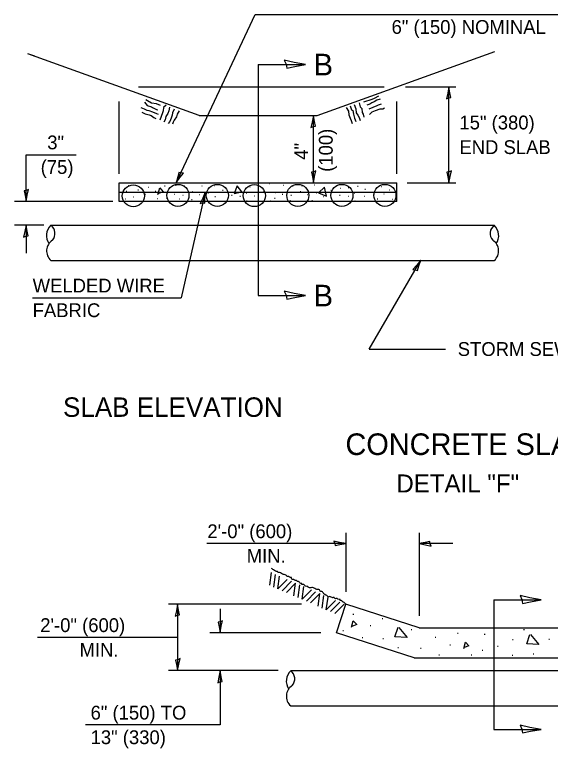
# Model space of a CAD drawing. Extents: x 100768 to 101448, y 100037 to 100477.
# Drawn here: x 101280 to 101364.8, y 100152 to 100268.1 of the extents above; entities that cross this region are included whole.
import ezdxf

# ---------------------------------------------------------------- set-up
doc = ezdxf.new("R2010")
doc.units = 0
for name, color, linetype in [('Design_PR_Roadway Dimensions', 7, 'Continuous'), ('Design_PR_Roadway Notes', 7, 'Continuous'), ('Drainage_PR', 7, 'Continuous'), ('Drainage_PR_Adjustment Items', 7, 'Continuous'), ('Landscaping_Elements', 7, 'Continuous'), ('Level 35', 7, 'Continuous'), ('Level 43', 7, 'Continuous'), ('Level 53', 7, 'Continuous'), ('Stage_Construction Traffic Control', 7, 'Continuous')]:
    doc.layers.add(name, color=color, linetype=linetype)

msp = doc.modelspace()

# ---------------------------------------------------------------- linework, layer by layer
at = {"layer": 'Design_PR_Roadway Notes'}
for p, q in [((101318.55, 100260.21), (101318.55, 100223.65)), ((101318.55, 100260.21), (101326.03, 100260.21)), ((101310.18, 100240.01), (101306.39, 100223.28)), ((101336.15, 100215.19), (101344.33, 100229.24)), ((101282.86, 100223.28), (101306.39, 100223.28)), ((101318.55, 100223.65), (101326.03, 100223.65)), ((101336.15, 100215.19), (101348.24, 100215.19)), ((101355.86, 100175.49), (101363.34, 100175.49)), ((101355.86, 100175.49), (101355.86, 100154.99)), ((101355.86, 100154.99), (101363.34, 100154.99))]:
    msp.add_line(p, q, dxfattribs=at)
for points in [[(101322.7, 100260.9), (101322.98, 100260.26), (101323.08, 100259.65), (101324.37, 100259.92), (101326.03, 100260.21), (101324.26, 100260.53)], [(101309.37, 100238.24), (101309.76, 100238.31), (101310.12, 100238.29), (101310.13, 100239.04), (101310.18, 100240.01), (101309.78, 100239.06)], [(101343.03, 100227.8), (101343.43, 100227.75), (101343.76, 100227.63), (101344, 100228.34), (101344.33, 100229.24), (101343.66, 100228.46)], [(101322.7, 100224.35), (101322.98, 100223.71), (101323.08, 100223.1), (101324.37, 100223.37), (101326.03, 100223.65), (101324.26, 100223.98)], [(101360.01, 100176.19), (101360.28, 100175.55), (101360.39, 100174.94), (101361.67, 100175.2), (101363.34, 100175.49), (101361.56, 100175.81)], [(101360.01, 100155.68), (101360.28, 100155.05), (101360.39, 100154.43), (101361.67, 100154.7), (101363.34, 100154.99), (101361.56, 100155.31)]]:
    msp.add_lwpolyline(points, close=True, dxfattribs=at)
at = {"layer": 'Drainage_PR'}
for centre in [(101298.8, 100239.43), (101305.85, 100239.51), (101312.1, 100239.51), (101317.95, 100239.47), (101324.84, 100239.51), (101331.81, 100239.51), (101338.62, 100239.51)]:
    msp.add_ellipse(centre, major_axis=(1.75, 0), ratio=0.992642, dxfattribs=at)
at = {"layer": 'Drainage_PR_Adjustment Items'}
for points in [[(101340.81, 100171.12), (101342.14, 100169.53), (101340.22, 100169.67), (101340.7, 100171.15)], [(101361.68, 100170.01), (101363.01, 100168.42), (101361.09, 100168.56), (101361.57, 100170.04)]]:
    msp.add_lwpolyline(points, dxfattribs=at)
at = {"layer": 'Landscaping_Elements'}
for p, q in [((101320.4, 100177.8), (101320.66, 100179.81)), ((101321.05, 100177.52), (101321.31, 100179.52)), ((101321.69, 100177.24), (101321.96, 100179.25)), ((101321.69, 100177.24), (101323.16, 100178.73)), ((101322.36, 100176.95), (101323.83, 100178.44)), ((101323.03, 100176.66), (101324.49, 100178.15)), ((101324.22, 100176.15), (101324.49, 100178.15)), ((101324.87, 100175.86), (101325.14, 100177.87)), ((101325.52, 100175.58), (101325.79, 100177.59)), ((101325.52, 100175.58), (101326.99, 100177.07)), ((101326.19, 100175.29), (101327.65, 100176.78)), ((101326.86, 100175), (101328.32, 100176.49)), ((101328.05, 100174.49), (101328.32, 100176.49)), ((101328.7, 100174.2), (101328.97, 100176.21)), ((101329.35, 100173.92), (101329.62, 100175.93)), ((101329.35, 100173.92), (101330.82, 100175.41)), ((101330.01, 100173.63), (101331.48, 100175.12)), ((101330.68, 100173.34), (101332.15, 100174.83))]:
    msp.add_line(p, q, dxfattribs=at)
for points in [[(101303.09, 100253.72), (101302.48, 100253.98), (101301.67, 100254.11), (101301.06, 100254.49), (101300.8, 100254.62)], [(101335.3, 100254.34), (101335.78, 100254.47), (101336.12, 100254.56), (101336.6, 100254.73), (101336.98, 100254.9), (101337.67, 100255.28)], [(101337.89, 100254.73), (101337.37, 100254.56), (101336.9, 100254.34), (101336.55, 100254.17), (101336.25, 100253.96), (101335.78, 100253.79)], [(101302.78, 100252.31), (101302.52, 100252.44), (101301.88, 100252.69), (101301.28, 100252.87), (101301.01, 100252.95), (101300.59, 100253.16), (101300.03, 100253.38)], [(101300.59, 100254.28), (101300.98, 100253.72), (101301.67, 100253.51), (101301.83, 100253.42), (101302.48, 100253.12), (101302.7, 100253.04)], [(101303.99, 100253.77), (101303.56, 100253.42), (101303.52, 100252.91), (101303.43, 100252.57), (101303, 100251.41)], [(101304.51, 100253.46), (101304.42, 100252.87), (101304.25, 100252.48), (101303.95, 100251.97), (101303.86, 100251.46), (101303.65, 100251.11)], [(101332.5, 100253.4), (101332.85, 100252.85), (101332.89, 100252.25), (101333.11, 100251.73), (101333.27, 100251.35), (101333.45, 100250.88)], [(101333.11, 100253.7), (101333.36, 100253.06), (101333.53, 100252.93), (101333.67, 100252.37), (101333.8, 100251.73), (101334.01, 100251.18)], [(101333.75, 100253.87), (101334.01, 100253.19), (101334.05, 100252.59), (101334.35, 100252.2), (101334.57, 100251.86), (101334.7, 100251.35)], [(101334.57, 100254.17), (101334.7, 100253.53), (101334.96, 100253.27), (101335.04, 100252.63), (101335.17, 100252.37), (101335.3, 100251.9)], [(101338.02, 100253.96), (101337.58, 100253.79), (101337.33, 100253.7), (101336.72, 100253.44), (101336.08, 100253.14)], [(101336.16, 100252.29), (101336.6, 100252.72), (101337.11, 100252.93), (101337.85, 100253.19), (101338.27, 100253.23), (101338.58, 100253.36)], [(101300.16, 100252.69), (101300.67, 100252.44), (101301.32, 100252.27), (101301.62, 100252.14), (101302.05, 100251.84), (101302.35, 100251.67)], [(101305.28, 100253.16), (101304.98, 100252.57), (101304.94, 100252.22), (101304.77, 100251.75), (101304.59, 100251.2), (101304.34, 100250.9)], [(101306.06, 100252.87), (101305.76, 100252.35), (101305.63, 100251.93), (101305.28, 100251.41), (101305.11, 100251.11), (101304.98, 100250.77)]]:
    msp.add_lwpolyline(points, dxfattribs=at)
at = {"layer": 'Level 35'}
for p, q in [((101309.2, 100252.13), (101282.1, 100261.93)), ((101283.22, 100261.52), (101282.1, 100261.93)), ((101327.9, 100252.13), (101356.01, 100262.29)), ((101309.2, 100252.13), (101327.9, 100252.13)), ((101296.58, 100241.49), (101340.53, 100241.49)), ((101296.58, 100238.52), (101296.58, 100241.49)), ((101340.53, 100238.52), (101340.53, 100241.49)), ((101340.53, 100238.52), (101296.58, 100238.52)), ((101285.75, 100234.78), (101355.94, 100234.78)), ((101285.75, 100229.21), (101355.94, 100229.21)), ((101330.96, 100170.29), (101332.43, 100174.79)), ((101344.03, 100171.06), (101332.43, 100174.79)), ((101344.03, 100171.06), (101358.62, 100171.06)), ((101358.62, 100171.06), (101373.23, 100171.06)), ((101343.27, 100166.32), (101330.96, 100170.29)), ((101343.27, 100166.32), (101358.62, 100166.32)), ((101358.62, 100166.32), (101373.98, 100166.32)), ((101323.72, 100164.29), (101393.91, 100164.29)), ((101323.72, 100158.72), (101393.91, 100158.72))]:
    msp.add_line(p, q, dxfattribs=at)
for centre, major_axis, start_param, end_param in [((101287.28, 100233.15), (-2.24, 0), 5.464571, 6.893936), ((101284.75, 100233.49), (-1.65, 0), 2.430153, 4.055139), ((101356.94, 100233.49), (-1.65, 0), 5.369639, 6.994625), ((101354.4, 100233.15), (-2.24, 0), 2.530842, 3.960207), ((101287.09, 100230.73), (-2.03, 0), 5.283037, 7.134287), ((101354.6, 100230.73), (-2.03, 0), 2.290491, 4.141741), ((101325.25, 100162.66), (-2.24, 0), 5.464571, 6.893936), ((101322.71, 100162.99), (-1.65, 0), 2.430153, 4.055139), ((101325.05, 100160.23), (-2.03, 0), 5.283037, 7.134287)]:
    msp.add_ellipse(centre, major_axis=major_axis, ratio=0.992633, start_param=start_param, end_param=end_param, dxfattribs=at)
msp.add_spline([(101332.43, 100174.79), (101332.17, 100175.06), (101331.85, 100175.22), (101331.69, 100175.38), (101331.53, 100175.38), (101331.53, 100175.54), (101331.37, 100175.54), (101331.05, 100175.69), (101330.89, 100175.69), (101330.73, 100175.69), (101330.57, 100175.85), (101330.41, 100175.85), (101330.25, 100175.85), (101329.93, 100176.01), (101329.61, 100176.01), (101329.45, 100176.17), (101329.13, 100176.33), (101328.81, 100176.65), (101328.65, 100176.81), (101328.49, 100176.81), (101328.33, 100176.97), (101328.17, 100177.12), (101327.85, 100177.12), (101327.53, 100177.29), (101327.05, 100177.44), (101326.57, 100177.44), (101326.41, 100177.6), (101326.25, 100177.6), (101325.93, 100177.76), (101325.77, 100177.92), (101325.61, 100177.92), (101325.45, 100177.92), (101325.45, 100178.08), (101325.29, 100178.08), (101325.13, 100178.23), (101324.97, 100178.4), (101324.81, 100178.4), (101324.65, 100178.55), (101324.49, 100178.55), (101324.17, 100178.71), (101324.01, 100178.71), (101323.85, 100178.87), (101323.85, 100179.03), (101323.69, 100179.03), (101323.37, 100179.19), (101323.21, 100179.19), (101323.05, 100179.35), (101322.57, 100179.51), (101322.25, 100179.66), (101321.93, 100179.82), (101321.77, 100179.82), (101321.61, 100179.98), (101321.45, 100179.98), (101321.13, 100180.14), (101320.65, 100180.46)], degree=3, dxfattribs=at)
at = {"layer": 'Level 43'}
for p, q in [((101305.57, 100241.49), (101318.07, 100268.11)), ((101318.07, 100268.11), (101386.97, 100268.11)), ((101299.63, 100256.7), (101338.49, 100256.7)), ((101341.88, 100256.7), (101349.85, 100256.7)), ((101348.75, 100241.49), (101348.75, 100256.7)), ((101296.58, 100242.91), (101296.58, 100254.39)), ((101340.53, 100242.91), (101340.53, 100254.39)), ((101327.32, 100241.49), (101327.32, 100252.13)), ((101281.82, 100238.52), (101281.82, 100245.95)), ((101281.82, 100245.95), (101289.74, 100245.95)), ((101342.14, 100241.49), (101349.85, 100241.49)), ((101295.56, 100238.52), (101280.01, 100238.52)), ((101284.64, 100234.78), (101280.01, 100234.78)), ((101281.82, 100234.78), (101281.82, 100230.39)), ((101332.43, 100186.1), (101332.43, 100176.76)), ((101344.03, 100186.1), (101344.03, 100172.95)), ((101332.43, 100184.4), (101310.45, 100184.4)), ((101349.39, 100184.4), (101344.03, 100184.4)), ((101325.42, 100174.79), (101304.39, 100174.79)), ((101305.81, 100174.79), (101305.81, 100164.29)), ((101312.54, 100174.06), (101312.54, 100170.29)), ((101328.46, 100170.29), (101310.91, 100170.29)), ((101305.81, 100169.54), (101283.62, 100169.54)), ((101321.74, 100164.29), (101304.39, 100164.29)), ((101312.54, 100164.29), (101312.54, 100155.7)), ((101312.54, 100155.7), (101291.24, 100155.7))]:
    msp.add_line(p, q, dxfattribs=at)
for points in [[(101348.35, 100254.8), (101348.71, 100254.95), (101349.06, 100255.01), (101348.91, 100255.75), (101348.75, 100256.7), (101348.56, 100255.68)], [(101326.92, 100250.23), (101327.28, 100250.39), (101327.63, 100250.45), (101327.48, 100251.18), (101327.32, 100252.13), (101327.13, 100251.12)], [(101306.74, 100243.04), (101306.34, 100243.06), (101306, 100243.15), (101305.82, 100242.42), (101305.57, 100241.49), (101306.17, 100242.33)], [(101327.71, 100243.39), (101327.35, 100243.24), (101327, 100243.18), (101327.15, 100242.44), (101327.32, 100241.49), (101327.5, 100242.51)], [(101349.14, 100243.39), (101348.78, 100243.24), (101348.43, 100243.18), (101348.58, 100242.44), (101348.75, 100241.49), (101348.93, 100242.51)], [(101282.22, 100240.42), (101281.85, 100240.27), (101281.5, 100240.21), (101281.66, 100239.47), (101281.82, 100238.52), (101282.01, 100239.54)], [(101281.42, 100232.88), (101281.79, 100233.03), (101282.14, 100233.09), (101281.99, 100233.83), (101281.82, 100234.78), (101281.64, 100233.77)], [(101330.53, 100184.8), (101330.68, 100184.44), (101330.74, 100184.09), (101331.48, 100184.24), (101332.43, 100184.4), (101331.41, 100184.59)], [(101345.93, 100184.01), (101345.77, 100184.37), (101345.71, 100184.72), (101344.98, 100184.57), (101344.03, 100184.4), (101345.04, 100184.22)], [(101305.41, 100172.89), (101305.78, 100173.05), (101306.13, 100173.11), (101305.97, 100173.84), (101305.81, 100174.79), (101305.62, 100173.78)], [(101312.94, 100172.19), (101312.58, 100172.04), (101312.23, 100171.98), (101312.38, 100171.24), (101312.54, 100170.29), (101312.73, 100171.31)], [(101306.21, 100166.19), (101305.84, 100166.03), (101305.49, 100165.97), (101305.64, 100165.24), (101305.81, 100164.29), (101305.99, 100165.3)], [(101312.15, 100162.39), (101312.51, 100162.54), (101312.86, 100162.6), (101312.71, 100163.34), (101312.54, 100164.29), (101312.36, 100163.27)]]:
    msp.add_lwpolyline(points, close=True, dxfattribs=at)
at = {"layer": 'Level 53'}
for p, q in [((101297.98, 100241.05), (101298.05, 100241.05)), ((101301.14, 100240.81), (101301.22, 100240.81)), ((101303.75, 100241.04), (101303.83, 100241.04)), ((101305.5, 100241.11), (101305.58, 100241.12)), ((101306.89, 100241.03), (101306.97, 100241.03)), ((101309.63, 100241.01), (101309.71, 100241.01)), ((101311.6, 100241.07), (101311.67, 100241.07)), ((101315.26, 100241.04), (101314.75, 100239.83)), ((101315.97, 100240.09), (101315.26, 100241.04)), ((101317.24, 100240.88), (101317.32, 100240.88)), ((101320.35, 100241.37), (101320.42, 100241.37)), ((101322.57, 100241.13), (101322.65, 100241.13)), ((101324.01, 100241.03), (101324.08, 100241.03)), ((101325.47, 100241.01), (101325.55, 100241.01)), ((101327.4, 100241.16), (101327.47, 100241.16)), ((101329.08, 100240.79), (101328.12, 100239.89)), ((101329.4, 100239.38), (101329.08, 100240.79)), ((101331.58, 100240.63), (101331.65, 100240.63)), ((101332.82, 100240.77), (101332.9, 100240.77)), ((101334.3, 100240.97), (101334.37, 100240.97)), ((101335.46, 100240.51), (101335.53, 100240.51)), ((101338.02, 100240.93), (101338.1, 100240.93)), ((101297.68, 100240.16), (101297.76, 100240.16)), ((101299.53, 100240.39), (101299.61, 100240.39)), ((101300.73, 100239.68), (101300.8, 100239.68)), ((101302.27, 100240.17), (101302.34, 100240.17)), ((101304.19, 100239.98), (101304.26, 100239.98)), ((101305.27, 100239.72), (101305.34, 100239.72)), ((101306.63, 100239.56), (101306.71, 100239.56)), ((101308.1, 100240.11), (101308.17, 100240.11)), ((101309.2, 100239.63), (101309.28, 100239.63)), ((101310.6, 100239.92), (101310.68, 100239.92)), ((101312.94, 100240.31), (101313.01, 100240.31)), ((101314.35, 100239.56), (101314.42, 100239.56)), ((101314.75, 100239.83), (101315.97, 100240.09)), ((101315.68, 100239.4), (101315.76, 100239.4)), ((101316.7, 100239.87), (101316.77, 100239.87)), ((101317.93, 100239.42), (101318, 100239.42)), ((101319.38, 100240.17), (101319.46, 100240.17)), ((101321.31, 100239.98), (101321.38, 100239.98)), ((101322.38, 100239.72), (101322.46, 100239.72)), ((101323.75, 100239.56), (101323.82, 100239.56)), ((101325.21, 100240.11), (101325.29, 100240.11)), ((101326.32, 100239.63), (101326.39, 100239.63)), ((101327.72, 100239.92), (101327.79, 100239.92)), ((101328.12, 100239.89), (101329.4, 100239.38)), ((101330.05, 100240.31), (101330.12, 100240.31)), ((101331.46, 100239.56), (101331.54, 100239.56)), ((101332.8, 100239.4), (101332.87, 100239.4)), ((101333.81, 100239.87), (101333.88, 100239.87)), ((101335.4, 100239.39), (101335.47, 100239.39)), ((101336.89, 100239.74), (101336.97, 100239.74)), ((101338.44, 100239.74), (101338.52, 100239.74)), ((101339.34, 100240.39), (101339.41, 100240.39)), ((101297.55, 100238.96), (101297.62, 100238.96)), ((101298.82, 100239.27), (101298.89, 100239.27)), ((101302.56, 100239.02), (101302.63, 100239.02)), ((101304.05, 100239.05), (101304.12, 100239.05)), ((101306.03, 100238.94), (101306.11, 100238.94)), ((101308.01, 100238.84), (101308.09, 100238.84)), ((101309.95, 100238.72), (101310.02, 100238.72)), ((101311.71, 100239.31), (101311.79, 100239.31)), ((101316.73, 100238.67), (101316.8, 100238.67)), ((101319.67, 100239.02), (101319.74, 100239.02)), ((101320.44, 100238.67), (101320.51, 100238.67)), ((101321.16, 100239.05), (101321.24, 100239.05)), ((101323.6, 100238.7), (101323.68, 100238.7)), ((101327.06, 100238.72), (101327.14, 100238.72)), ((101328.83, 100239.31), (101328.9, 100239.31)), ((101333.84, 100238.67), (101333.92, 100238.67)), ((101337.42, 100238.94), (101337.49, 100238.94)), ((101339.75, 100238.91), (101339.83, 100238.91)), ((101333.56, 100173.25), (101333.68, 100173.25)), ((101338.2, 100172.53), (101338.32, 100172.53)), ((101336.28, 100171.42), (101336.4, 100171.42)), ((101331.97, 100170.63), (101332.08, 100170.63)), ((101342.76, 100170.79), (101342.88, 100170.79)), ((101350.12, 100170.23), (101350.23, 100170.23)), ((101354.36, 100170.07), (101354.47, 100170.07)), ((101360.59, 100170.79), (101360.71, 100170.79)), ((101335, 100169.52), (101335.12, 100169.52)), ((101338.28, 100169.36), (101338.4, 100169.36)), ((101346.6, 100169.6), (101346.71, 100169.6)), ((101358.83, 100169.2), (101358.95, 100169.2)), ((101364.59, 100169.28), (101364.7, 100169.28)), ((101340.68, 100167.93), (101340.8, 100167.93)), ((101344.28, 100167.85), (101344.39, 100167.85)), ((101348.92, 100168.4), (101349.03, 100168.4)), ((101354.03, 100167.53), (101354.15, 100167.53)), ((101356.43, 100168.17), (101356.55, 100168.17)), ((101347.16, 100166.82), (101347.27, 100166.82)), ((101352.28, 100166.82), (101352.39, 100166.82)), ((101358.75, 100166.74), (101358.87, 100166.74)), ((101362.11, 100166.98), (101362.22, 100166.98))]:
    msp.add_line(p, q, dxfattribs=at)
for points in [[(101302.7, 100239.67), (101303, 100240.68), (101303.53, 100240.09), (101302.76, 100239.79)], [(101333.32, 100171.18), (101333.62, 100172.19), (101334.16, 100171.6), (101333.38, 100171.3)], [(101351.1, 100167.81), (101351.39, 100168.82), (101351.93, 100168.23), (101351.16, 100167.93)]]:
    msp.add_lwpolyline(points, dxfattribs=at)
at = {"layer": 'Stage_Construction Traffic Control'}
msp.add_line((101296.58, 100240.01), (101340.53, 100240.01), dxfattribs=at)

# ---------------------------------------------------------------- texts
at = {"layer": 'Design_PR_Roadway Dimensions'}
for s, p in [('6" (150) NOMINAL', (101339.68, 100265.07)), ('15" (380)', (101350.42, 100249.95)), ('3"', (101285.17, 100246.8)), ('END SLAB', (101350.42, 100246.05)), ('(75)', (101284.13, 100242.91)), ('2\'-0" (600)', (101310.52, 100185.26)), ('MIN.', (101316.75, 100181.36)), ('2\'-0" (600)', (101284.06, 100170.4)), ('MIN.', (101290.28, 100166.5)), ('6" (150) TO', (101292.03, 100156.55)), ('13" (330)', (101292.03, 100152.66))]:
    msp.add_text(s, height=2.185, dxfattribs=at).set_placement(p)
for s, p in [('(100)', (101330.36, 100243.24)), ('4"', (101326.46, 100245.15))]:
    msp.add_text(s, height=2.185, rotation=90, dxfattribs=at).set_placement(p)
at = {"layer": 'Design_PR_Roadway Notes'}
for s, height, p in [('B', 3.42, (101327.36, 100258.5)), ('WELDED WIRE', 2.185, (101282.86, 100224.14)), ('B', 3.42, (101327.36, 100221.94)), ('FABRIC', 2.185, (101282.86, 100220.24)), ('STORM SEWER, PROTECTED', 2.185, (101350.15, 100214.1)), ('SLAB ELEVATION', 3.078, (101287.67, 100204.46)), ('CONCRETE SLAB', 3.42, (101332.38, 100198.42)), ('DETAIL "F"', 2.85, (101340.44, 100192.49))]:
    msp.add_text(s, height=height, dxfattribs=at).set_placement(p)

doc.saveas('drawing.dxf')
